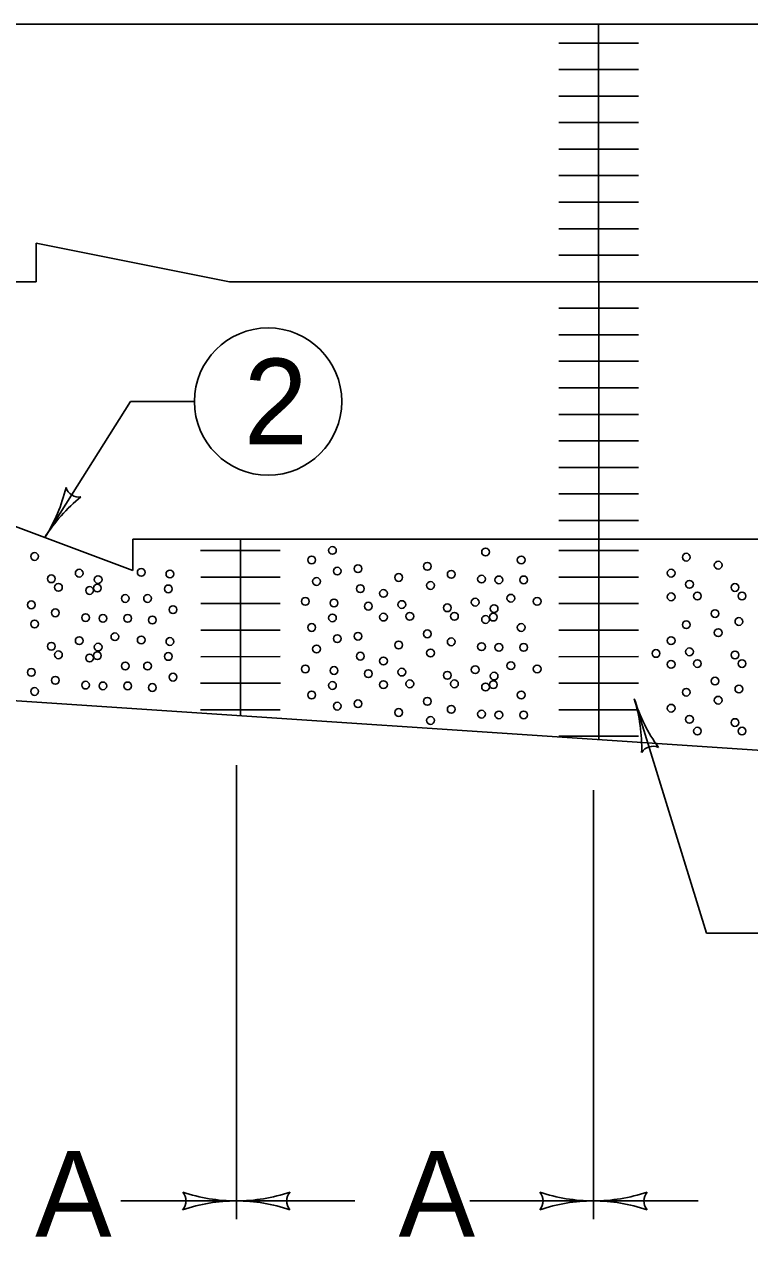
# Model space of a CAD drawing. Extents: x 997.6 to 1036.9, y 998.9 to 1022.5.
# Drawn here: x 1010.275 to 1011.966, y 1009.896 to 1012.721 of the extents above; entities that cross this region are included whole.
import ezdxf

# ---------------------------------------------------------------- set-up
doc = ezdxf.new("R2010")
doc.units = 0
doc.layers.add('Level 1', color=7, linetype='Continuous')

msp = doc.modelspace()

# ---------------------------------------------------------------- linework, layer by layer
at = {"layer": 'Level 1'}
for p, q in [((1007.4318, 1012.721), (1020.2391, 1012.721)), ((1011.6136, 1011.521), (1011.6135, 1012.721)), ((1011.5208, 1012.6772), (1011.7062, 1012.6772)), ((1011.5208, 1012.6153), (1011.7062, 1012.6154)), ((1011.5208, 1012.5536), (1011.7062, 1012.5535)), ((1011.5208, 1012.4918), (1011.7062, 1012.4918)), ((1011.5208, 1012.4299), (1011.7062, 1012.43)), ((1011.5208, 1012.3682), (1011.7062, 1012.3682)), ((1011.5208, 1012.3064), (1011.7062, 1012.3063)), ((1011.5208, 1012.2445), (1011.7063, 1012.2446)), ((1010.3032, 1012.121), (1010.3032, 1012.211)), ((1010.3032, 1012.211), (1010.7532, 1012.121)), ((1011.5208, 1012.1828), (1011.7063, 1012.1828)), ((1008.6076, 1012.121), (1010.3032, 1012.121)), ((1010.7532, 1012.121), (1012.8993, 1012.121)), ((1011.5208, 1012.0593), (1011.7062, 1012.0592)), ((1011.5208, 1011.9973), (1011.7063, 1011.9974)), ((1011.5208, 1011.9356), (1011.7063, 1011.9356)), ((1011.5208, 1011.8738), (1011.7063, 1011.8738)), ((1010.5233, 1011.8417), (1010.3234, 1011.525)), ((1010.6719, 1011.8417), (1010.5233, 1011.8417)), ((1011.5208, 1011.8119), (1011.7063, 1011.812)), ((1011.5208, 1011.7502), (1011.7063, 1011.7502)), ((1011.5208, 1011.6884), (1011.7063, 1011.6884)), ((1011.5208, 1011.6266), (1011.7063, 1011.6266)), ((1010.14, 1011.5938), (1010.5285, 1011.4481)), ((1011.5209, 1011.5648), (1011.7063, 1011.5648)), ((1010.5285, 1011.521), (1012.5898, 1011.521)), ((1010.5285, 1011.521), (1010.5285, 1011.4481)), ((1010.7793, 1011.1099), (1010.7792, 1011.521)), ((1010.7793, 1011.1099), (1010.7792, 1011.5203)), ((1011.6137, 1011.0543), (1011.6136, 1011.521)), ((1011.6137, 1011.0543), (1011.6136, 1011.5203)), ((1010.6863, 1011.4947), (1010.8719, 1011.4948)), ((1011.5208, 1011.4947), (1011.7063, 1011.4948)), ((1010.6865, 1011.4328), (1010.8718, 1011.4329)), ((1011.5209, 1011.4328), (1011.7063, 1011.4329)), ((1010.6865, 1011.3711), (1010.8718, 1011.3711)), ((1011.5209, 1011.3711), (1011.7063, 1011.3711)), ((1007.6135, 1011.321), (1020.2391, 1010.4793)), ((1010.6865, 1011.3093), (1010.8718, 1011.3093)), ((1011.5209, 1011.3093), (1011.7062, 1011.3093)), ((1010.6866, 1011.2474), (1010.8718, 1011.2475)), ((1011.521, 1011.2474), (1011.7063, 1011.2475)), ((1010.6864, 1011.1856), (1010.872, 1011.1857)), ((1011.5208, 1011.1856), (1011.7064, 1011.1857)), ((1011.8646, 1010.6034), (1011.6966, 1011.1494)), ((1010.6864, 1011.1239), (1010.8718, 1011.1238)), ((1011.5208, 1011.1239), (1011.7063, 1011.1238)), ((1011.5208, 1011.0619), (1011.7063, 1011.0621)), ((1010.7699, 1009.9367), (1010.7699, 1010.9949)), ((1011.6014, 1009.9367), (1011.6014, 1010.936)), ((1012.0202, 1010.6034), (1011.8646, 1010.6034)), ((1010.7695, 1009.9793), (1010.5003, 1009.9793)), ((1011.0452, 1009.9793), (1010.7695, 1009.9793)), ((1011.6014, 1009.9793), (1011.3134, 1009.9793)), ((1011.8457, 1009.9793), (1011.6014, 1009.9793))]:
    msp.add_line(p, q, dxfattribs=at)
for centre, radius in [((1010.8435, 1011.8419), 0.1716), ((1010.9934, 1011.495), 0.00903), ((1011.3501, 1011.4913), 0.00903), ((1010.2995, 1011.4809), 0.00903), ((1010.9451, 1011.4728), 0.00903), ((1011.4331, 1011.4728), 0.00903), ((1011.8176, 1011.4792), 0.00903), ((1011.892, 1011.4606), 0.00903), ((1010.4035, 1011.4419), 0.00903), ((1010.5479, 1011.4438), 0.00903), ((1010.6147, 1011.44), 0.00903), ((1011.0046, 1011.4468), 0.00903), ((1011.0529, 1011.4523), 0.00903), ((1011.1476, 1011.4319), 0.00903), ((1011.2145, 1011.4579), 0.00903), ((1011.2701, 1011.4393), 0.00903), ((1011.7824, 1011.442), 0.00903), ((1010.3385, 1011.4289), 0.00903), ((1010.3551, 1011.409), 0.00903), ((1010.4457, 1011.4072), 0.00903), ((1010.4476, 1011.427), 0.00903), ((1010.611, 1011.4053), 0.00903), ((1010.9563, 1011.4226), 0.00903), ((1011.0584, 1011.4058), 0.00903), ((1011.2219, 1011.4133), 0.00903), ((1011.3407, 1011.4282), 0.00903), ((1011.3811, 1011.4263), 0.00903), ((1011.4387, 1011.4263), 0.00903), ((1011.8251, 1011.416), 0.00903), ((1011.931, 1011.4086), 0.00903), ((1010.4276, 1011.4016), 0.00903), ((1010.5107, 1011.383), 0.00903), ((1010.5627, 1011.383), 0.00903), ((1010.9303, 1011.3762), 0.00903), ((1011.1123, 1011.3948), 0.00903), ((1011.3259, 1011.3743), 0.00903), ((1011.409, 1011.3836), 0.00903), ((1011.4703, 1011.3762), 0.00903), ((1011.7824, 1011.3868), 0.00903), ((1011.8436, 1011.3887), 0.00903), ((1011.9476, 1011.3887), 0.00903), ((1010.2921, 1011.3682), 0.00903), ((1010.3477, 1011.3496), 0.00903), ((1010.6221, 1011.357), 0.00903), ((1010.9971, 1011.3724), 0.00903), ((1011.077, 1011.365), 0.00903), ((1011.155, 1011.3688), 0.00903), ((1011.2609, 1011.3613), 0.00903), ((1011.37, 1011.3594), 0.00903), ((1011.8846, 1011.3478), 0.00903), ((1010.2995, 1011.3236), 0.00903), ((1010.4183, 1011.3384), 0.00903), ((1010.4587, 1011.3366), 0.00903), ((1010.5163, 1011.3366), 0.00903), ((1010.5739, 1011.3328), 0.00903), ((1010.9934, 1011.3377), 0.00903), ((1011.1123, 1011.3396), 0.00903), ((1011.1736, 1011.3414), 0.00903), ((1011.2776, 1011.3414), 0.00903), ((1011.3501, 1011.334), 0.00903), ((1011.3681, 1011.3396), 0.00903), ((1011.8176, 1011.3218), 0.00903), ((1011.9402, 1011.3293), 0.00903), ((1010.4866, 1011.2938), 0.00903), ((1010.9451, 1011.3154), 0.00903), ((1011.0046, 1011.2894), 0.00903), ((1011.0529, 1011.295), 0.00903), ((1011.2145, 1011.3006), 0.00903), ((1011.4331, 1011.3154), 0.00903), ((1011.892, 1011.3033), 0.00903), ((1010.3385, 1011.2716), 0.00903), ((1010.4035, 1011.2846), 0.00903), ((1010.4476, 1011.2697), 0.00903), ((1010.5479, 1011.2864), 0.00903), ((1010.6147, 1011.2827), 0.00903), ((1010.9563, 1011.2653), 0.00903), ((1011.1476, 1011.2746), 0.00903), ((1011.2701, 1011.282), 0.00903), ((1011.3407, 1011.2708), 0.00903), ((1011.3811, 1011.269), 0.00903), ((1011.4387, 1011.269), 0.00903), ((1011.7824, 1011.2847), 0.00903), ((1010.3551, 1011.2517), 0.00903), ((1010.4276, 1011.2443), 0.00903), ((1010.4457, 1011.2498), 0.00903), ((1010.611, 1011.2479), 0.00903), ((1011.0584, 1011.2485), 0.00903), ((1011.1123, 1011.2374), 0.00903), ((1011.2219, 1011.256), 0.00903), ((1011.7471, 1011.2549), 0.00903), ((1011.8251, 1011.2587), 0.00903), ((1011.931, 1011.2513), 0.00903), ((1010.2921, 1011.2108), 0.00903), ((1010.5107, 1011.2257), 0.00903), ((1010.5627, 1011.2257), 0.00903), ((1010.9303, 1011.2188), 0.00903), ((1010.9971, 1011.2151), 0.00903), ((1011.077, 1011.2077), 0.00903), ((1011.155, 1011.2114), 0.00903), ((1011.3259, 1011.217), 0.00903), ((1011.409, 1011.2263), 0.00903), ((1011.4703, 1011.2188), 0.00903), ((1011.7824, 1011.2295), 0.00903), ((1011.8436, 1011.2313), 0.00903), ((1011.9476, 1011.2313), 0.00903), ((1010.3477, 1011.1923), 0.00903), ((1010.4183, 1011.1811), 0.00903), ((1010.4587, 1011.1793), 0.00903), ((1010.5163, 1011.1793), 0.00903), ((1010.6221, 1011.1997), 0.00903), ((1010.9934, 1011.1803), 0.00903), ((1011.1123, 1011.1823), 0.00903), ((1011.1736, 1011.1841), 0.00903), ((1011.2609, 1011.204), 0.00903), ((1011.2776, 1011.1841), 0.00903), ((1011.3501, 1011.1767), 0.00903), ((1011.3681, 1011.1823), 0.00903), ((1011.37, 1011.2021), 0.00903), ((1011.8846, 1011.1905), 0.00903), ((1010.2995, 1011.1663), 0.00903), ((1010.5739, 1011.1755), 0.00903), ((1010.9451, 1011.1581), 0.00903), ((1011.4331, 1011.1581), 0.00903), ((1011.8176, 1011.1645), 0.00903), ((1011.9402, 1011.1719), 0.00903), ((1011.0046, 1011.1321), 0.00903), ((1011.0529, 1011.1377), 0.00903), ((1011.2145, 1011.1433), 0.00903), ((1011.2701, 1011.1247), 0.00903), ((1011.7824, 1011.1273), 0.00903), ((1011.892, 1011.1459), 0.00903), ((1011.1476, 1011.1173), 0.00903), ((1011.2219, 1011.0987), 0.00903), ((1011.3407, 1011.1135), 0.00903), ((1011.3811, 1011.1117), 0.00903), ((1011.4387, 1011.1117), 0.00903), ((1011.8251, 1011.1013), 0.00903), ((1011.931, 1011.0939), 0.00903), ((1011.8436, 1011.074), 0.00903), ((1011.9476, 1011.074), 0.00903)]:
    msp.add_circle(centre, radius, dxfattribs=at)
for centre, radius, start, end in [((1009.9931, 1011.7335), 0.3906, 327.7351, 346.4039), ((1010.4027, 1011.6506), 0.0312, 196.5097, 278.6264), ((1010.6537, 1011.3165), 0.3906, 129.0823, 147.729), ((1009.9931, 1011.7335), 0.3906, 327.7229, 327.7351), ((1012.0699, 1011.2643), 0.3906, 197.0905, 197.1027), ((1012.0699, 1011.2643), 0.3906, 197.1027, 215.7715), ((1011.3232, 1011.0345), 0.3906, 358.4499, 17.0966), ((1011.7402, 1011.0074), 0.0312, 65.8773, 147.994), ((1010.621, 1009.9793), 0.0312, 318.7746, 40.8913), ((1010.7695, 1010.3699), 0.3906, 251.3472, 269.9939), ((1010.7695, 1010.3699), 0.3906, 270, 288.6688), ((1010.918, 1009.9792), 0.0312, 138.7746, 220.8913), ((1011.4529, 1009.9793), 0.0312, 318.7746, 40.8913), ((1011.6014, 1010.3699), 0.3906, 251.3472, 269.9939), ((1011.6014, 1010.3699), 0.3906, 270, 288.6688), ((1011.75, 1009.9792), 0.0312, 138.7746, 220.8913), ((1010.7695, 1009.5886), 0.3906, 90, 108.6688), ((1010.7695, 1010.3699), 0.3906, 269.9878, 270), ((1010.7695, 1009.5886), 0.3906, 89.9878, 90), ((1010.7695, 1009.5886), 0.3906, 71.3472, 89.9939), ((1011.6014, 1009.5886), 0.3906, 90, 108.6688), ((1011.6014, 1010.3699), 0.3906, 269.9878, 270), ((1011.6014, 1009.5886), 0.3906, 89.9878, 90), ((1011.6014, 1009.5886), 0.3906, 71.3472, 89.9939)]:
    msp.add_arc(centre, radius, start, end, dxfattribs=at)

# ---------------------------------------------------------------- texts
for s, p in [('2', (1010.7868, 1011.7419)), ('A', (1010.3008, 1009.8958)), ('A', (1011.1474, 1009.8958))]:
    msp.add_text(s, height=0.2, dxfattribs=at).set_placement(p)

doc.saveas('drawing.dxf')
